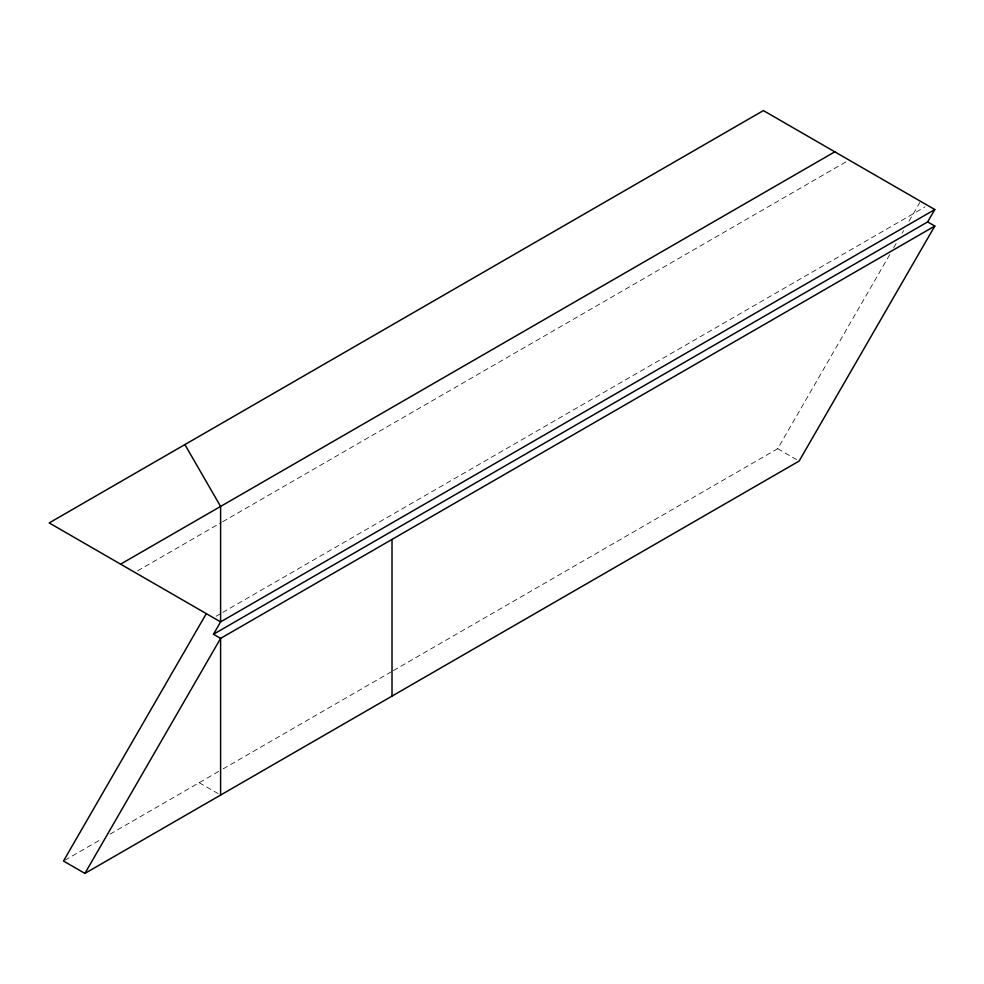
<?xml version="1.0" encoding="UTF-8"?>
<svg xmlns="http://www.w3.org/2000/svg" width="984" height="984" viewBox="0 0 984 984"><rect width="100%" height="100%" fill="white"/><g stroke="black" fill="none" stroke-linecap="round" stroke-linejoin="round"><path stroke-width="0.74" stroke-dasharray="4.92 3.69" d="M393.342 670.596L777.68 448.704L889.794 254.512M893.632 247.857L896.707 242.531M902.082 233.22L903.619 230.563M908.995 221.252L919.745 202.63M137.563 570.868L221.351 522.492M222.679 521.729L847.765 160.835M216.123 616.23L221.437 613.155M222.765 612.392L924.997 206.96M64.809 860.274L102.065 838.774M110.048 834.161L221.794 769.648M223.122 768.873L392.013 671.371M777.68 448.704L796.585 459.626M199.186 782.698L218.091 793.608"/><path stroke-width="1.48" d="M206.32 613.635L63.48 861.037L84.907 873.411L799.106 461.078L934.8 226.049L927.654 221.917L213.467 634.262L220.6 638.382L934.8 226.049M213.467 634.262L220.6 621.888L220.6 506.428L184.894 444.583M84.907 873.411L220.6 638.382L220.6 795.072M927.654 221.917L934.8 209.555L763.399 110.589L49.2 522.922L220.6 621.888L934.8 209.555M120.614 564.152L834.813 151.819M392.013 539.417L392.013 696.106"/></g></svg>
